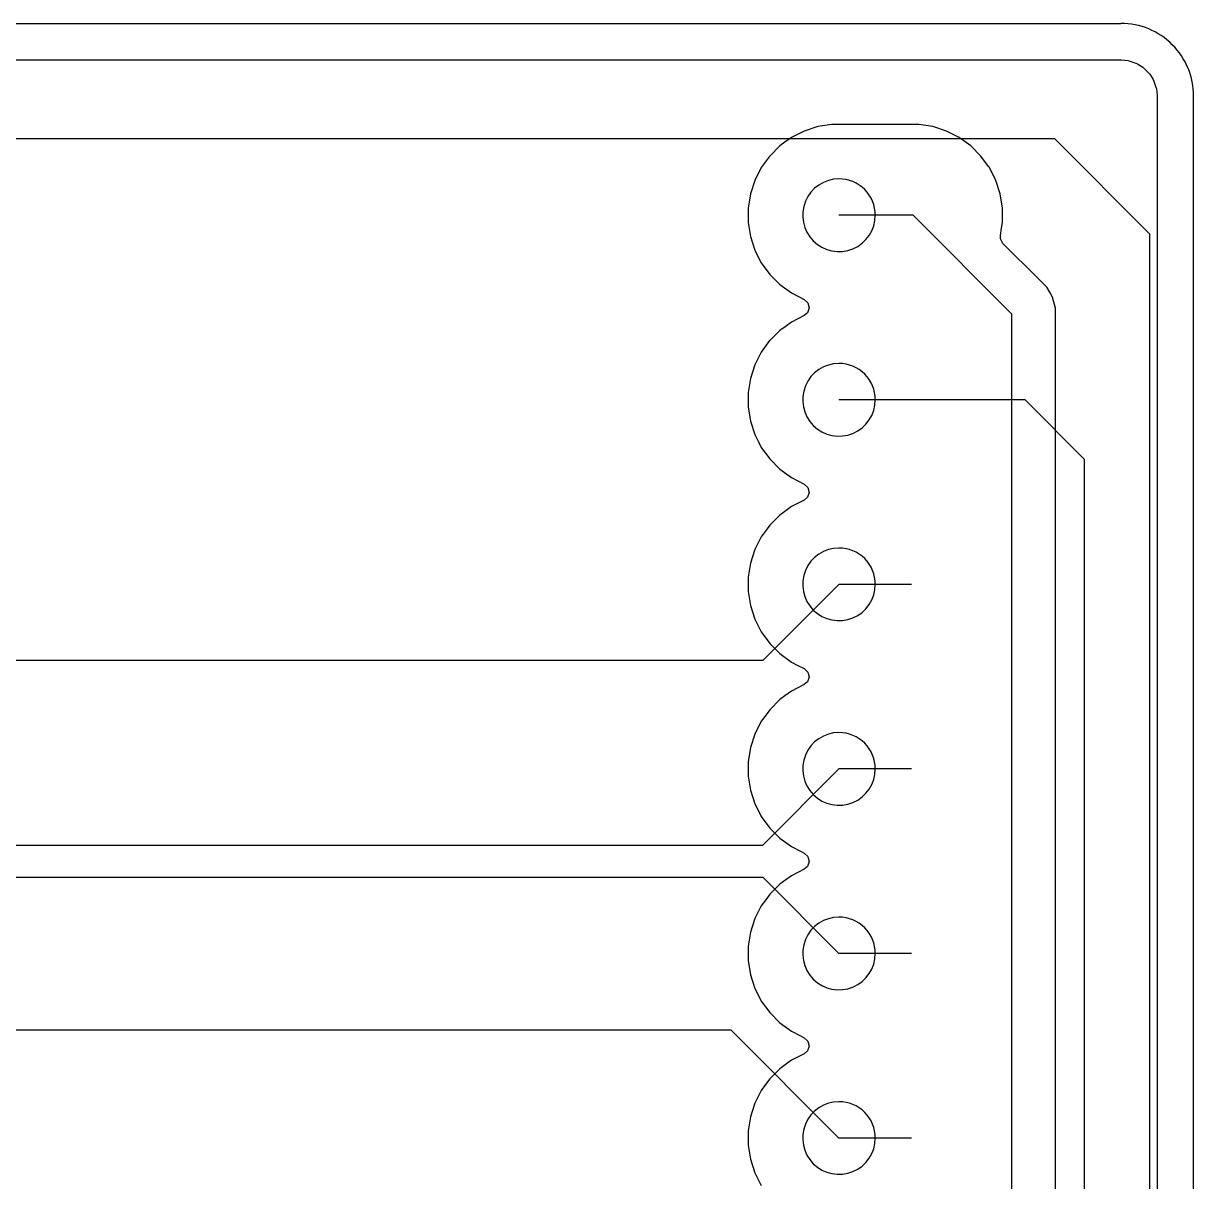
# Model space of a CAD drawing. Header units: millimetres. Extents: x 10 to 287, y 10 to 200.
# Drawn here: x 129.4 to 145.5, y 134.07 to 150.01 of the extents above; entities that cross this region are included whole.
import ezdxf

# ---------------------------------------------------------------- set-up
doc = ezdxf.new("R2010")
doc.units = ezdxf.units.MM
doc.layers.get('0').update_dxf_attribs({"linetype": 'CONTINUOUS'})

msp = doc.modelspace()

# ---------------------------------------------------------------- linework, layer by layer
at = {"color": 7}
for points in [[(124.0619, 150.0072), (144.5, 150.0072)], [(124.0632, 149.5067), (144.4341, 149.5067), (144.493, 149.5067), (144.5069, 149.5059), (144.5973, 149.4957), (144.6243, 149.4896), (144.7035, 149.4618), (144.7286, 149.4498), (144.7996, 149.4052), (144.8213, 149.3878), (144.8806, 149.3285), (144.898, 149.3068), (144.9426, 149.2358), (144.9546, 149.2107), (144.9824, 149.1315), (144.9885, 149.1045), (144.9987, 149.0141), (144.9995, 149.0002), (144.9995, 121.0152)], [(145.5, 148.1072), (145.5, 149.0072)], [(143.6005, 122.9281), (143.6005, 146.0863), (143.5596, 146.239), (143.5257, 146.2977), (143.4805, 146.3759), (143.4805, 146.3759), (143.4805, 146.3759), (143.3687, 146.4877), (143.3687, 146.4877), (143.3644, 146.4921), (143.3644, 146.4921), (142.8765, 146.9799), (142.843, 147.0413), (142.8417, 147.087), (142.8578, 147.1883), (142.8705, 147.2688), (142.8705, 147.4656), (142.8397, 147.66), (142.7789, 147.8472), (142.6895, 148.0226), (142.6792, 148.0368), (142.5738, 148.1818), (142.4346, 148.321), (142.2754, 148.4367), (142.1, 148.5261), (141.9128, 148.5869), (141.7184, 148.6177), (141.7184, 148.6177), (140.5216, 148.6177), (140.5216, 148.6177), (140.3272, 148.5869), (140.14, 148.5261), (139.9646, 148.4367), (139.8737, 148.3707), (139.8054, 148.321), (139.8054, 148.321), (139.8054, 148.321), (139.6662, 148.1818), (139.6662, 148.1818), (139.6662, 148.1818), (139.6598, 148.1731), (139.5505, 148.0226), (139.4611, 147.8472), (139.4003, 147.66), (139.3695, 147.4656), (139.3695, 147.2688), (139.4003, 147.0744), (139.4611, 146.8872), (139.5236, 146.7645), (139.5505, 146.7118), (139.6662, 146.5526), (139.8054, 146.4134), (139.9646, 146.2977), (140.0798, 146.239), (140.1412, 146.2077), (140.192, 146.1597), (140.2088, 146.0919), (140.1863, 146.0258), (140.1412, 145.9867), (139.9646, 145.8967), (139.8773, 145.8333), (139.8054, 145.781), (139.8054, 145.781), (139.8054, 145.781), (139.6662, 145.6418), (139.6662, 145.6418), (139.6662, 145.6418), (139.6659, 145.6415), (139.5505, 145.4826), (139.4611, 145.3072), (139.4003, 145.12), (139.3695, 144.9256), (139.3695, 144.7288), (139.4003, 144.5344), (139.4611, 144.3472), (139.5107, 144.2499), (139.5505, 144.1718), (139.6662, 144.0126), (139.8054, 143.8734), (139.9646, 143.7577), (140.052, 143.7132), (140.1412, 143.6677), (140.192, 143.6197), (140.2088, 143.5519), (140.1863, 143.4858), (140.1412, 143.4467), (139.9646, 143.3567), (139.8737, 143.2907), (139.8054, 143.241), (139.8054, 143.241), (139.8054, 143.241), (139.6662, 143.1018), (139.6662, 143.1018), (139.6662, 143.1018), (139.6165, 143.0335), (139.5505, 142.9426), (139.4611, 142.7672), (139.4003, 142.58), (139.3695, 142.3856), (139.3695, 142.1888), (139.4003, 141.9944), (139.4611, 141.8072), (139.5505, 141.6318), (139.6662, 141.4726), (139.8054, 141.3334), (139.9646, 141.2177), (140.0454, 141.1765), (140.1412, 141.1277), (140.192, 141.0797), (140.2088, 141.0119), (140.1863, 140.9458), (140.1412, 140.9067), (139.9646, 140.8167), (139.8737, 140.7507), (139.8054, 140.701), (139.8054, 140.701), (139.8054, 140.701), (139.6662, 140.5618), (139.6662, 140.5618), (139.6662, 140.5618), (139.6165, 140.4935), (139.5505, 140.4026), (139.4611, 140.2272), (139.4003, 140.04), (139.3695, 139.8456), (139.3695, 139.6488), (139.4003, 139.4544), (139.4611, 139.2672), (139.5286, 139.1347), (139.5505, 139.0918), (139.6662, 138.9326), (139.8054, 138.7934), (139.9646, 138.6777), (140.088, 138.6148), (140.1412, 138.5877), (140.192, 138.5397), (140.2088, 138.4719), (140.1863, 138.4058), (140.1412, 138.3667), (139.9646, 138.2767), (139.889, 138.2218), (139.8054, 138.161), (139.8054, 138.161), (139.8054, 138.161), (139.6662, 138.0218), (139.6662, 138.0218), (139.6662, 138.0218), (139.6255, 137.9659), (139.5505, 137.8626), (139.4611, 137.6872), (139.4003, 137.5), (139.3695, 137.3056), (139.3695, 137.1088), (139.4003, 136.9144), (139.4611, 136.7272), (139.5346, 136.583), (139.5505, 136.5518), (139.6662, 136.3926), (139.8054, 136.2534), (139.9646, 136.1377), (140.088, 136.0748), (140.1412, 136.0477), (140.192, 135.9997), (140.2088, 135.9319), (140.1863, 135.8658), (140.1412, 135.8267), (139.9646, 135.7367), (139.9163, 135.7016), (139.8054, 135.621), (139.8054, 135.621), (139.8054, 135.621), (139.6662, 135.4818), (139.6662, 135.4818), (139.6662, 135.4818), (139.6488, 135.458), (139.5505, 135.3226), (139.4611, 135.1472), (139.4003, 134.96), (139.3695, 134.7656), (139.3695, 134.5688), (139.4003, 134.3744), (139.4611, 134.1872), (139.5505, 134.0118)], [(143.59, 148.4172), (126.43, 148.4172)], [(144.9, 147.1072), (143.59, 148.4172)], [(145.5, 110.8072), (145.5, 148.1072)], [(141.62, 147.3672), (140.62, 147.3672)], [(141.64, 147.3672), (140.62, 147.3672)], [(141.62, 147.3672), (140.62, 147.3672)], [(141.62, 147.3672), (140.62, 147.3672)], [(141.62, 147.3672), (140.62, 147.3672)], [(143, 146.0072), (141.64, 147.3672)], [(144.9, 123.0587), (144.9, 147.1072)], [(143, 123.0072), (143, 146.0072)], [(141.62, 144.8272), (140.62, 144.8272)], [(141.62, 144.8272), (140.62, 144.8272)], [(141.62, 144.8272), (140.62, 144.8272)], [(143.18, 144.8272), (140.62, 144.8272)], [(141.62, 144.8272), (140.62, 144.8272)], [(144, 144.0072), (143.18, 144.8272)], [(144, 123.0072), (144, 144.0072)], [(140.62, 142.2872), (139.57, 141.2372)], [(141.62, 142.2872), (140.62, 142.2872)], [(141.62, 142.2872), (140.62, 142.2872)], [(141.62, 142.2872), (140.62, 142.2872)], [(141.62, 142.2872), (140.62, 142.2872)], [(139.57, 141.2372), (96.5, 141.2372)], [(139.57, 138.6972), (140.62, 139.7472)], [(141.62, 139.7472), (140.62, 139.7472)], [(141.62, 139.7472), (140.62, 139.7472)], [(141.62, 139.7472), (140.62, 139.7472)], [(141.62, 139.7472), (140.62, 139.7472)], [(95, 138.6972), (139.57, 138.6972)], [(95.9, 138.0972), (96.06, 138.2572), (139.57, 138.2572)], [(139.57, 138.2572), (140.62, 137.2072)], [(141.62, 137.2072), (140.62, 137.2072)], [(141.62, 137.2072), (140.62, 137.2072)], [(141.62, 137.2072), (140.62, 137.2072)], [(141.62, 137.2072), (140.62, 137.2072)], [(95, 136.1572), (139.13, 136.1572)], [(139.13, 136.1572), (140.62, 134.6672)], [(141.62, 134.6672), (140.62, 134.6672)], [(141.62, 134.6672), (140.62, 134.6672)], [(141.62, 134.6672), (140.62, 134.6672)], [(141.62, 134.6672), (140.62, 134.6672)]]:
    msp.add_lwpolyline(points, dxfattribs=at)
for points in [[(140.62, 147.8672)], [(140.62, 147.8672)], [(140.62, 147.8672)], [(140.62, 147.8672)], [(140.62, 145.3272)], [(140.62, 145.3272)], [(140.62, 145.3272)], [(140.62, 145.3272)], [(140.62, 142.7872)], [(140.62, 142.7872)], [(140.62, 142.7872)], [(140.62, 142.7872)], [(140.62, 140.2472)], [(140.62, 140.2472)], [(140.62, 140.2472)], [(140.62, 140.2472)], [(140.62, 137.7072)], [(140.62, 137.7072)], [(140.62, 137.7072)], [(140.62, 137.7072)], [(140.62, 135.1672)], [(140.62, 135.1672)], [(140.62, 135.1672)], [(140.62, 135.1672)]]:
    msp.add_lwpolyline(points, close=True, dxfattribs=at)
for points in [[(145.207107, 149.714307), (145.01957, 149.901843), (144.765216, 150.0072), (144.5, 150.0072)], [(145.5, 149.0072), (145.5, 149.272416), (145.394643, 149.52677), (145.207107, 149.714307)], [(140.62, 147.8672), (140.417769, 147.8672), (140.235451, 147.745379), (140.15806, 147.558542)], [(140.62, 147.8672), (140.417769, 147.8672), (140.235451, 147.745379), (140.15806, 147.558542)], [(140.62, 147.8672), (140.417769, 147.8672), (140.235451, 147.745379), (140.15806, 147.558542)], [(140.62, 147.8672), (140.417769, 147.8672), (140.235451, 147.745379), (140.15806, 147.558542)], [(140.973553, 147.720753), (140.879785, 147.814522), (140.752608, 147.8672), (140.62, 147.8672)], [(140.973553, 147.720753), (140.879785, 147.814522), (140.752608, 147.8672), (140.62, 147.8672)], [(140.973553, 147.720753), (140.879785, 147.814522), (140.752608, 147.8672), (140.62, 147.8672)], [(140.973553, 147.720753), (140.879785, 147.814522), (140.752608, 147.8672), (140.62, 147.8672)], [(141.12, 147.3672), (141.12, 147.499808), (141.067322, 147.626985), (140.973553, 147.720753)], [(141.12, 147.3672), (141.12, 147.499808), (141.067322, 147.626985), (140.973553, 147.720753)], [(141.12, 147.3672), (141.12, 147.499808), (141.067322, 147.626985), (140.973553, 147.720753)], [(141.12, 147.3672), (141.12, 147.499808), (141.067322, 147.626985), (140.973553, 147.720753)], [(140.15806, 147.558542), (140.08067, 147.371705), (140.123448, 147.156646), (140.266447, 147.013647)], [(140.15806, 147.558542), (140.08067, 147.371705), (140.123448, 147.156646), (140.266447, 147.013647)], [(140.15806, 147.558542), (140.08067, 147.371705), (140.123448, 147.156646), (140.266447, 147.013647)], [(140.15806, 147.558542), (140.08067, 147.371705), (140.123448, 147.156646), (140.266447, 147.013647)], [(140.811342, 146.90526), (140.998179, 146.982651), (141.12, 147.164969), (141.12, 147.3672)], [(140.811342, 146.90526), (140.998179, 146.982651), (141.12, 147.164969), (141.12, 147.3672)], [(140.811342, 146.90526), (140.998179, 146.982651), (141.12, 147.164969), (141.12, 147.3672)], [(140.811342, 146.90526), (140.998179, 146.982651), (141.12, 147.164969), (141.12, 147.3672)], [(140.266447, 147.013647), (140.409446, 146.870648), (140.624505, 146.82787), (140.811342, 146.90526)], [(140.266447, 147.013647), (140.409446, 146.870648), (140.624505, 146.82787), (140.811342, 146.90526)], [(140.266447, 147.013647), (140.409446, 146.870648), (140.624505, 146.82787), (140.811342, 146.90526)], [(140.266447, 147.013647), (140.409446, 146.870648), (140.624505, 146.82787), (140.811342, 146.90526)], [(140.62, 145.3272), (140.417769, 145.3272), (140.235451, 145.205379), (140.15806, 145.018542)], [(140.62, 145.3272), (140.417769, 145.3272), (140.235451, 145.205379), (140.15806, 145.018542)], [(140.62, 145.3272), (140.417769, 145.3272), (140.235451, 145.205379), (140.15806, 145.018542)], [(140.62, 145.3272), (140.417769, 145.3272), (140.235451, 145.205379), (140.15806, 145.018542)], [(140.973553, 145.180753), (140.879785, 145.274522), (140.752608, 145.3272), (140.62, 145.3272)], [(140.973553, 145.180753), (140.879785, 145.274522), (140.752608, 145.3272), (140.62, 145.3272)], [(140.973553, 145.180753), (140.879785, 145.274522), (140.752608, 145.3272), (140.62, 145.3272)], [(140.973553, 145.180753), (140.879785, 145.274522), (140.752608, 145.3272), (140.62, 145.3272)], [(141.12, 144.8272), (141.12, 144.959808), (141.067322, 145.086985), (140.973553, 145.180753)], [(141.12, 144.8272), (141.12, 144.959808), (141.067322, 145.086985), (140.973553, 145.180753)], [(141.12, 144.8272), (141.12, 144.959808), (141.067322, 145.086985), (140.973553, 145.180753)], [(141.12, 144.8272), (141.12, 144.959808), (141.067322, 145.086985), (140.973553, 145.180753)], [(140.15806, 145.018542), (140.08067, 144.831705), (140.123448, 144.616646), (140.266447, 144.473647)], [(140.15806, 145.018542), (140.08067, 144.831705), (140.123448, 144.616646), (140.266447, 144.473647)], [(140.15806, 145.018542), (140.08067, 144.831705), (140.123448, 144.616646), (140.266447, 144.473647)], [(140.15806, 145.018542), (140.08067, 144.831705), (140.123448, 144.616646), (140.266447, 144.473647)], [(140.811342, 144.36526), (140.998179, 144.442651), (141.12, 144.624969), (141.12, 144.8272)], [(140.811342, 144.36526), (140.998179, 144.442651), (141.12, 144.624969), (141.12, 144.8272)], [(140.811342, 144.36526), (140.998179, 144.442651), (141.12, 144.624969), (141.12, 144.8272)], [(140.811342, 144.36526), (140.998179, 144.442651), (141.12, 144.624969), (141.12, 144.8272)], [(140.266447, 144.473647), (140.409446, 144.330648), (140.624505, 144.28787), (140.811342, 144.36526)], [(140.266447, 144.473647), (140.409446, 144.330648), (140.624505, 144.28787), (140.811342, 144.36526)], [(140.266447, 144.473647), (140.409446, 144.330648), (140.624505, 144.28787), (140.811342, 144.36526)], [(140.266447, 144.473647), (140.409446, 144.330648), (140.624505, 144.28787), (140.811342, 144.36526)], [(140.62, 142.7872), (140.417769, 142.7872), (140.235451, 142.665379), (140.15806, 142.478542)], [(140.62, 142.7872), (140.417769, 142.7872), (140.235451, 142.665379), (140.15806, 142.478542)], [(140.62, 142.7872), (140.417769, 142.7872), (140.235451, 142.665379), (140.15806, 142.478542)], [(140.62, 142.7872), (140.417769, 142.7872), (140.235451, 142.665379), (140.15806, 142.478542)], [(140.973553, 142.640753), (140.879785, 142.734522), (140.752608, 142.7872), (140.62, 142.7872)], [(140.973553, 142.640753), (140.879785, 142.734522), (140.752608, 142.7872), (140.62, 142.7872)], [(140.973553, 142.640753), (140.879785, 142.734522), (140.752608, 142.7872), (140.62, 142.7872)], [(140.973553, 142.640753), (140.879785, 142.734522), (140.752608, 142.7872), (140.62, 142.7872)], [(141.12, 142.2872), (141.12, 142.419808), (141.067322, 142.546985), (140.973553, 142.640753)], [(141.12, 142.2872), (141.12, 142.419808), (141.067322, 142.546985), (140.973553, 142.640753)], [(141.12, 142.2872), (141.12, 142.419808), (141.067322, 142.546985), (140.973553, 142.640753)], [(141.12, 142.2872), (141.12, 142.419808), (141.067322, 142.546985), (140.973553, 142.640753)], [(140.15806, 142.478542), (140.08067, 142.291705), (140.123448, 142.076646), (140.266447, 141.933647)], [(140.15806, 142.478542), (140.08067, 142.291705), (140.123448, 142.076646), (140.266447, 141.933647)], [(140.15806, 142.478542), (140.08067, 142.291705), (140.123448, 142.076646), (140.266447, 141.933647)], [(140.15806, 142.478542), (140.08067, 142.291705), (140.123448, 142.076646), (140.266447, 141.933647)], [(140.811342, 141.82526), (140.998179, 141.902651), (141.12, 142.084969), (141.12, 142.2872)], [(140.811342, 141.82526), (140.998179, 141.902651), (141.12, 142.084969), (141.12, 142.2872)], [(140.811342, 141.82526), (140.998179, 141.902651), (141.12, 142.084969), (141.12, 142.2872)], [(140.811342, 141.82526), (140.998179, 141.902651), (141.12, 142.084969), (141.12, 142.2872)], [(140.266447, 141.933647), (140.409446, 141.790648), (140.624505, 141.74787), (140.811342, 141.82526)], [(140.266447, 141.933647), (140.409446, 141.790648), (140.624505, 141.74787), (140.811342, 141.82526)], [(140.266447, 141.933647), (140.409446, 141.790648), (140.624505, 141.74787), (140.811342, 141.82526)], [(140.266447, 141.933647), (140.409446, 141.790648), (140.624505, 141.74787), (140.811342, 141.82526)], [(140.62, 140.2472), (140.417769, 140.2472), (140.235451, 140.125379), (140.15806, 139.938542)], [(140.62, 140.2472), (140.417769, 140.2472), (140.235451, 140.125379), (140.15806, 139.938542)], [(140.62, 140.2472), (140.417769, 140.2472), (140.235451, 140.125379), (140.15806, 139.938542)], [(140.62, 140.2472), (140.417769, 140.2472), (140.235451, 140.125379), (140.15806, 139.938542)], [(140.973553, 140.100753), (140.879785, 140.194522), (140.752608, 140.2472), (140.62, 140.2472)], [(140.973553, 140.100753), (140.879785, 140.194522), (140.752608, 140.2472), (140.62, 140.2472)], [(140.973553, 140.100753), (140.879785, 140.194522), (140.752608, 140.2472), (140.62, 140.2472)], [(140.973553, 140.100753), (140.879785, 140.194522), (140.752608, 140.2472), (140.62, 140.2472)], [(141.12, 139.7472), (141.12, 139.879808), (141.067322, 140.006985), (140.973553, 140.100753)], [(141.12, 139.7472), (141.12, 139.879808), (141.067322, 140.006985), (140.973553, 140.100753)], [(141.12, 139.7472), (141.12, 139.879808), (141.067322, 140.006985), (140.973553, 140.100753)], [(141.12, 139.7472), (141.12, 139.879808), (141.067322, 140.006985), (140.973553, 140.100753)], [(140.15806, 139.938542), (140.08067, 139.751705), (140.123448, 139.536646), (140.266447, 139.393647)], [(140.15806, 139.938542), (140.08067, 139.751705), (140.123448, 139.536646), (140.266447, 139.393647)], [(140.15806, 139.938542), (140.08067, 139.751705), (140.123448, 139.536646), (140.266447, 139.393647)], [(140.15806, 139.938542), (140.08067, 139.751705), (140.123448, 139.536646), (140.266447, 139.393647)], [(140.811342, 139.28526), (140.998179, 139.362651), (141.12, 139.544969), (141.12, 139.7472)], [(140.811342, 139.28526), (140.998179, 139.362651), (141.12, 139.544969), (141.12, 139.7472)], [(140.811342, 139.28526), (140.998179, 139.362651), (141.12, 139.544969), (141.12, 139.7472)], [(140.811342, 139.28526), (140.998179, 139.362651), (141.12, 139.544969), (141.12, 139.7472)], [(140.266447, 139.393647), (140.409446, 139.250648), (140.624505, 139.20787), (140.811342, 139.28526)], [(140.266447, 139.393647), (140.409446, 139.250648), (140.624505, 139.20787), (140.811342, 139.28526)], [(140.266447, 139.393647), (140.409446, 139.250648), (140.624505, 139.20787), (140.811342, 139.28526)], [(140.266447, 139.393647), (140.409446, 139.250648), (140.624505, 139.20787), (140.811342, 139.28526)], [(140.62, 137.7072), (140.417769, 137.7072), (140.235451, 137.585379), (140.15806, 137.398542)], [(140.62, 137.7072), (140.417769, 137.7072), (140.235451, 137.585379), (140.15806, 137.398542)], [(140.62, 137.7072), (140.417769, 137.7072), (140.235451, 137.585379), (140.15806, 137.398542)], [(140.62, 137.7072), (140.417769, 137.7072), (140.235451, 137.585379), (140.15806, 137.398542)], [(140.973553, 137.560753), (140.879785, 137.654522), (140.752608, 137.7072), (140.62, 137.7072)], [(140.973553, 137.560753), (140.879785, 137.654522), (140.752608, 137.7072), (140.62, 137.7072)], [(140.973553, 137.560753), (140.879785, 137.654522), (140.752608, 137.7072), (140.62, 137.7072)], [(140.973553, 137.560753), (140.879785, 137.654522), (140.752608, 137.7072), (140.62, 137.7072)], [(141.12, 137.2072), (141.12, 137.339808), (141.067322, 137.466985), (140.973553, 137.560753)], [(141.12, 137.2072), (141.12, 137.339808), (141.067322, 137.466985), (140.973553, 137.560753)], [(141.12, 137.2072), (141.12, 137.339808), (141.067322, 137.466985), (140.973553, 137.560753)], [(141.12, 137.2072), (141.12, 137.339808), (141.067322, 137.466985), (140.973553, 137.560753)], [(140.15806, 137.398542), (140.08067, 137.211705), (140.123448, 136.996646), (140.266447, 136.853647)], [(140.15806, 137.398542), (140.08067, 137.211705), (140.123448, 136.996646), (140.266447, 136.853647)], [(140.15806, 137.398542), (140.08067, 137.211705), (140.123448, 136.996646), (140.266447, 136.853647)], [(140.15806, 137.398542), (140.08067, 137.211705), (140.123448, 136.996646), (140.266447, 136.853647)], [(140.811342, 136.74526), (140.998179, 136.822651), (141.12, 137.004969), (141.12, 137.2072)], [(140.811342, 136.74526), (140.998179, 136.822651), (141.12, 137.004969), (141.12, 137.2072)], [(140.811342, 136.74526), (140.998179, 136.822651), (141.12, 137.004969), (141.12, 137.2072)], [(140.811342, 136.74526), (140.998179, 136.822651), (141.12, 137.004969), (141.12, 137.2072)], [(140.266447, 136.853647), (140.409446, 136.710648), (140.624505, 136.66787), (140.811342, 136.74526)], [(140.266447, 136.853647), (140.409446, 136.710648), (140.624505, 136.66787), (140.811342, 136.74526)], [(140.266447, 136.853647), (140.409446, 136.710648), (140.624505, 136.66787), (140.811342, 136.74526)], [(140.266447, 136.853647), (140.409446, 136.710648), (140.624505, 136.66787), (140.811342, 136.74526)], [(140.62, 135.1672), (140.417769, 135.1672), (140.235451, 135.045379), (140.15806, 134.858542)], [(140.62, 135.1672), (140.417769, 135.1672), (140.235451, 135.045379), (140.15806, 134.858542)], [(140.62, 135.1672), (140.417769, 135.1672), (140.235451, 135.045379), (140.15806, 134.858542)], [(140.62, 135.1672), (140.417769, 135.1672), (140.235451, 135.045379), (140.15806, 134.858542)], [(140.973553, 135.020753), (140.879785, 135.114522), (140.752608, 135.1672), (140.62, 135.1672)], [(140.973553, 135.020753), (140.879785, 135.114522), (140.752608, 135.1672), (140.62, 135.1672)], [(140.973553, 135.020753), (140.879785, 135.114522), (140.752608, 135.1672), (140.62, 135.1672)], [(140.973553, 135.020753), (140.879785, 135.114522), (140.752608, 135.1672), (140.62, 135.1672)], [(141.12, 134.6672), (141.12, 134.799808), (141.067322, 134.926985), (140.973553, 135.020753)], [(141.12, 134.6672), (141.12, 134.799808), (141.067322, 134.926985), (140.973553, 135.020753)], [(141.12, 134.6672), (141.12, 134.799808), (141.067322, 134.926985), (140.973553, 135.020753)], [(141.12, 134.6672), (141.12, 134.799808), (141.067322, 134.926985), (140.973553, 135.020753)], [(140.15806, 134.858542), (140.08067, 134.671705), (140.123448, 134.456646), (140.266447, 134.313647)], [(140.15806, 134.858542), (140.08067, 134.671705), (140.123448, 134.456646), (140.266447, 134.313647)], [(140.15806, 134.858542), (140.08067, 134.671705), (140.123448, 134.456646), (140.266447, 134.313647)], [(140.15806, 134.858542), (140.08067, 134.671705), (140.123448, 134.456646), (140.266447, 134.313647)], [(140.811342, 134.20526), (140.998179, 134.282651), (141.12, 134.464969), (141.12, 134.6672)], [(140.811342, 134.20526), (140.998179, 134.282651), (141.12, 134.464969), (141.12, 134.6672)], [(140.811342, 134.20526), (140.998179, 134.282651), (141.12, 134.464969), (141.12, 134.6672)], [(140.811342, 134.20526), (140.998179, 134.282651), (141.12, 134.464969), (141.12, 134.6672)], [(140.266447, 134.313647), (140.409446, 134.170648), (140.624505, 134.12787), (140.811342, 134.20526)], [(140.266447, 134.313647), (140.409446, 134.170648), (140.624505, 134.12787), (140.811342, 134.20526)], [(140.266447, 134.313647), (140.409446, 134.170648), (140.624505, 134.12787), (140.811342, 134.20526)], [(140.266447, 134.313647), (140.409446, 134.170648), (140.624505, 134.12787), (140.811342, 134.20526)]]:
    msp.add_open_spline(points, degree=3, dxfattribs=at)

doc.saveas('drawing.dxf')
